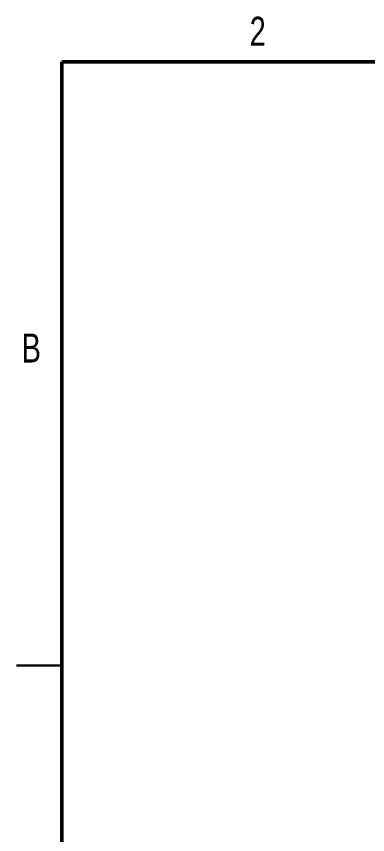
# Model space of a CAD drawing. Header units: inches. Extents: x 0.1 to 8.4, y 0.1 to 10.9.
# Drawn here: x 0.12 to 3.03, y 4.1 to 10.88 of the extents above; entities that cross this region are included whole.
import ezdxf

# ---------------------------------------------------------------- set-up
doc = ezdxf.new("R2010")
doc.units = ezdxf.units.IN
doc.header["$MEASUREMENT"] = 0
doc.styles.add('SLDTEXTSTYLE0', font='TXT', dxfattribs={"width": 0.75})

msp = doc.modelspace()

# ---------------------------------------------------------------- linework, layer by layer
at = {"color": 7, "linetype": 'Continuous', "lineweight": 50}
for p, q in [((0.5, 0.5), (0.5, 10.5)), ((0.5, 10.5), (8, 10.5))]:
    msp.add_line(p, q, dxfattribs=at)
at = {"color": 7, "linetype": 'Continuous', "lineweight": 25}
for p, q in [((0.125, 5.5), (0.5, 5.5)), ((0.5, 5.5), (0.125, 5.5))]:
    msp.add_line(p, q, dxfattribs=at)

# ---------------------------------------------------------------- texts
at = {"color": 7, "linetype": 'Continuous', "lineweight": 0, "char_height": 0.24, "attachment_point": 2, "style": 'SLDTEXTSTYLE0'}
for s, insert in [('2', (2.1226, 10.8726)), ('B', (0.2482, 8.249))]:
    msp.add_mtext(s, dxfattribs=dict(at, insert=insert))

doc.saveas('drawing.dxf')
